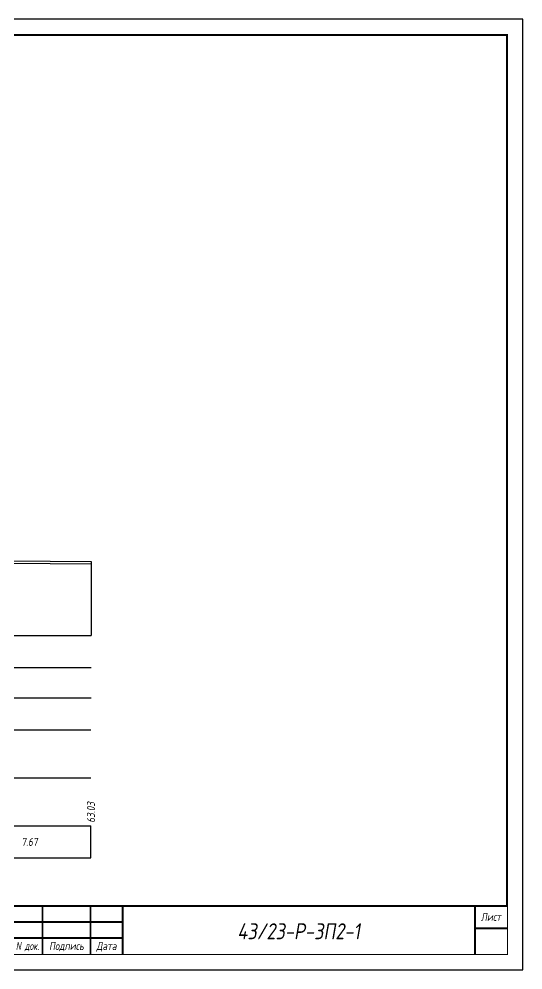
# Model space of a CAD drawing. Extents: x -717 to 1451, y -133302 to 233.
# Drawn here: x 232.6 to 389.9, y -43044.4 to -42747.4 of the extents above; entities that cross this region are included whole.
import ezdxf
from ezdxf.enums import TextEntityAlignment as Align

# ---------------------------------------------------------------- set-up
doc = ezdxf.new("R2010")
doc.units = 0
for name, color, linetype in [('Зарамочное оформление', 7, 'Continuous'), ('Код_510', 7, 'Continuous'), ('Таблица', 7, 'Continuous'), ('Черный поперечник', 3, 'Continuous')]:
    doc.layers.add(name, color=color, linetype=linetype)
doc.layers.add('Контур_2570', color=7, linetype='Continuous', true_color=0x80ff00)
doc.styles.add('М', font='romand.shx', dxfattribs={"width": 0.8, "oblique": 10, "height": 2.5})

# ---------------------------------------------------------------- blocks, each defined once
blk = doc.blocks.new('Штамп')
at = {"linetype": 'Continuous'}
blk.add_wipeout([(199.95, -411.25), (384.95, -411.25), (384.95, -426.25), (199.95, -426.25)], dxfattribs=at).dxf.layer = 'Зарамочное оформление'
at = {"layer": 'Зарамочное оформление', "linetype": 'Continuous', "lineweight": -3, "const_width": 0.6, "flags": 128}
for points in [[(199.95, -426.25), (199.95, -411.25), (384.95, -411.25)], [(209.95, -411.25), (209.95, -426.25)], [(219.95, -411.25), (219.95, -426.25)], [(229.95, -411.25), (229.95, -426.25)], [(239.95, -411.25), (239.95, -426.25)], [(254.95, -411.25), (254.95, -426.25)], [(264.95, -411.25), (264.95, -426.25)], [(374.95, -411.25), (374.95, -426.25)], [(199.95, -416.25), (264.95, -416.25)], [(374.95, -418.25), (384.95, -418.25)], [(199.95, -421.25), (264.95, -421.25)]]:
    blk.add_lwpolyline(points, dxfattribs=at)
at = {"linetype": 'Continuous', "insert": (319.95, -419.17), "char_height": 5, "width": 110, "attachment_point": 5, "style": 'М'}
blk.add_mtext('{\\Q10;\\W0.8;43/23-Р-ЗП2-1}', dxfattribs=at)
at = {"layer": 'Зарамочное оформление', "linetype": 'Continuous', "style": 'М', "oblique": 10}
for s, width, p in [('Лист', 0.8, (379.95, -414.66)), ('Изм.', 0.8, (204.95, -423.75)), ('Кол.уч.', 0.7, (214.95, -423.75)), ('Лист', 0.8, (224.95, -423.75)), ('N док.', 0.7, (235.28, -423.75)), ('Подпись', 0.8, (247.45, -423.75)), ('Дата', 0.8, (259.95, -423.75))]:
    blk.add_text(s, height=2.5, dxfattribs=dict(at, width=width)).set_placement(p, align=Align.MIDDLE_CENTER)
blk = doc.blocks.new('шифр')
blk.add_blockref('Штамп', (0, -42673))

msp = doc.modelspace()

# ---------------------------------------------------------------- linework, layer by layer
at = {"flags": 128}
msp.add_lwpolyline([(-30.054, -43044.421), (389.946, -43044.421), (389.946, -42747.421), (-30.054, -42747.421)], close=True, dxfattribs=at)
at = {"const_width": 0.6, "flags": 128}
msp.add_lwpolyline([(-10.054, -43039.421), (384.946, -43039.421), (384.946, -42752.421), (-10.054, -42752.421)], close=True, dxfattribs=at)
at = {"layer": 'Код_510'}
msp.add_line((255.075, -43009.421), (255.075, -42999.421), dxfattribs=at)
at = {"layer": 'Контур_2570', "flags": 128}
msp.add_lwpolyline([(80, -42918.176), (96.522, -42918.268), (97.16, -42918.047), (98.655, -42918.032), (98.655, -42918.032), (114.285, -42913.942), (114.939, -42913.84), (114.939, -42913.09), (115.571, -42913.071), (137.167, -42912.032), (159.248, -42911.523), (159.529, -42911.529), (161.094, -42911.558), (182.744, -42911.961), (185.786, -42912.139), (204.26, -42912.88), (204.26, -42913.63), (206.138, -42914.282), (214.459, -42916.98), (214.459, -42916.98), (216.788, -42917.243), (255.129, -42917.584)], dxfattribs=at)
at = {"layer": 'Таблица'}
for p, q in [((80, -42940), (255.129, -42940)), ((80, -42950), (255.129, -42950)), ((80, -42959.421), (255.129, -42959.421)), ((79.946, -42969.421), (255.075, -42969.421)), ((79.946, -42984.421), (255.075, -42984.421)), ((79.946, -42999.421), (255.075, -42999.421)), ((79.946, -43009.421), (255.075, -43009.421))]:
    msp.add_line(p, q, dxfattribs=at)
at = {"layer": 'Черный поперечник', "color": 7}
msp.add_line((255.129, -42916.834), (255.129, -42940), dxfattribs=at)
at = {"layer": 'Черный поперечник', "flags": 128}
msp.add_lwpolyline([(80, -42917.426), (96.522, -42917.518), (97.16, -42917.297), (98.655, -42917.282), (114.285, -42913.192), (114.939, -42913.09), (115.571, -42913.071), (137.167, -42912.032), (159.248, -42911.523), (159.529, -42911.529), (161.094, -42911.558), (182.744, -42911.961), (185.786, -42912.139), (204.26, -42912.88), (206.138, -42913.532), (214.459, -42916.23), (216.788, -42916.493), (255.129, -42916.834)], dxfattribs=at)

# ---------------------------------------------------------------- texts
at = {"linetype": 'Continuous', "style": 'М', "oblique": 10, "width": 0.8}
msp.add_text('141', height=2.5, dxfattribs=at).set_placement((380.312, -43035.509), align=Align.MIDDLE)
at = {"layer": 'Код_510', "style": 'М', "oblique": 10, "width": 0.8}
msp.add_text('63.03', height=2.5, rotation=90, dxfattribs=at).set_placement((255.075, -42998.421), align=Align.MIDDLE_LEFT)
msp.add_text('7.67', height=2.5, dxfattribs=at).set_placement((235.904, -43004.421), align=Align.MIDDLE_CENTER)

# ---------------------------------------------------------------- next in the draw order: block references
msp.add_blockref('шифр', (0, 59.829))

doc.saveas('drawing.dxf')
